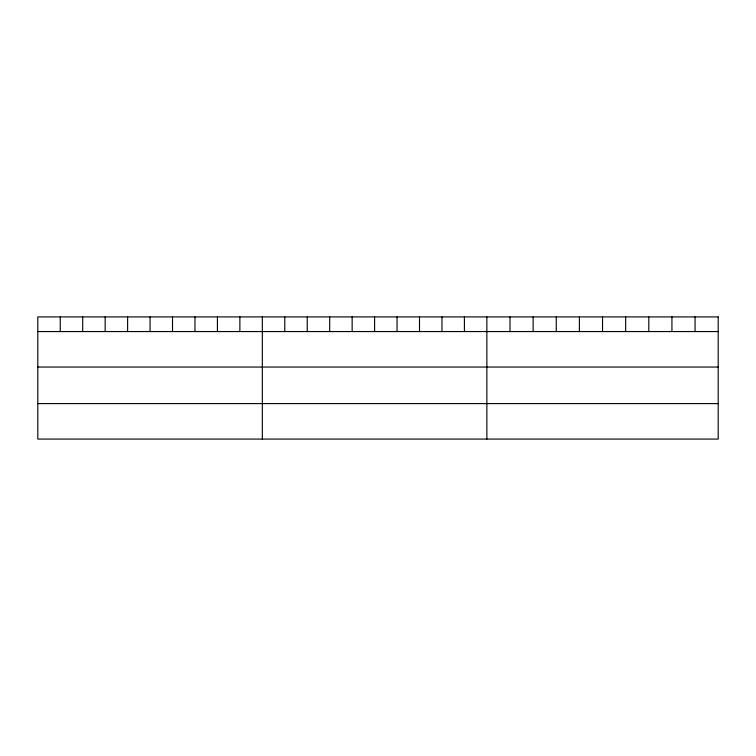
<?xml version="1.0" encoding="UTF-8"?>
<svg xmlns="http://www.w3.org/2000/svg" width="756" height="756" viewBox="0 0 756 756"><rect width="100%" height="100%" fill="white"/><g stroke="black" fill="none" stroke-linecap="round" stroke-linejoin="round"><path stroke-width="1.13" d="M37.8 331.563L718.2 331.563M37.8 367.047L718.2 367.047M37.8 403.6L718.2 403.6M695.066 316.925L695.066 331.563M671.933 316.925L671.933 331.563M648.799 316.925L648.799 331.563M625.666 316.925L625.666 331.563M602.532 316.925L602.532 331.563M579.398 316.925L579.398 331.563M556.265 316.925L556.265 331.563M533.131 316.925L533.131 331.563M509.998 316.925L509.998 331.563M486.864 316.925L486.864 439.075M464.411 316.925L464.411 331.563M441.958 316.925L441.958 331.563M419.504 316.925L419.504 331.563M397.051 316.925L397.051 331.563M374.598 316.925L374.598 331.563M352.145 316.925L352.145 331.563M329.692 316.925L329.692 331.563M307.238 316.925L307.238 331.563M284.785 316.925L284.785 331.563M262.332 316.925L262.332 439.075M239.879 316.925L239.879 331.563M217.426 316.925L217.426 331.563M194.972 316.925L194.972 331.563M172.519 316.925L172.519 331.563M150.066 316.925L150.066 331.563M127.613 316.925L127.613 331.563M105.16 316.925L105.16 331.563M82.706 316.925L82.706 331.563M60.253 316.925L60.253 331.563M718.2 316.925L37.8 316.925L37.8 439.075L718.2 439.075L718.2 316.925"/></g></svg>
